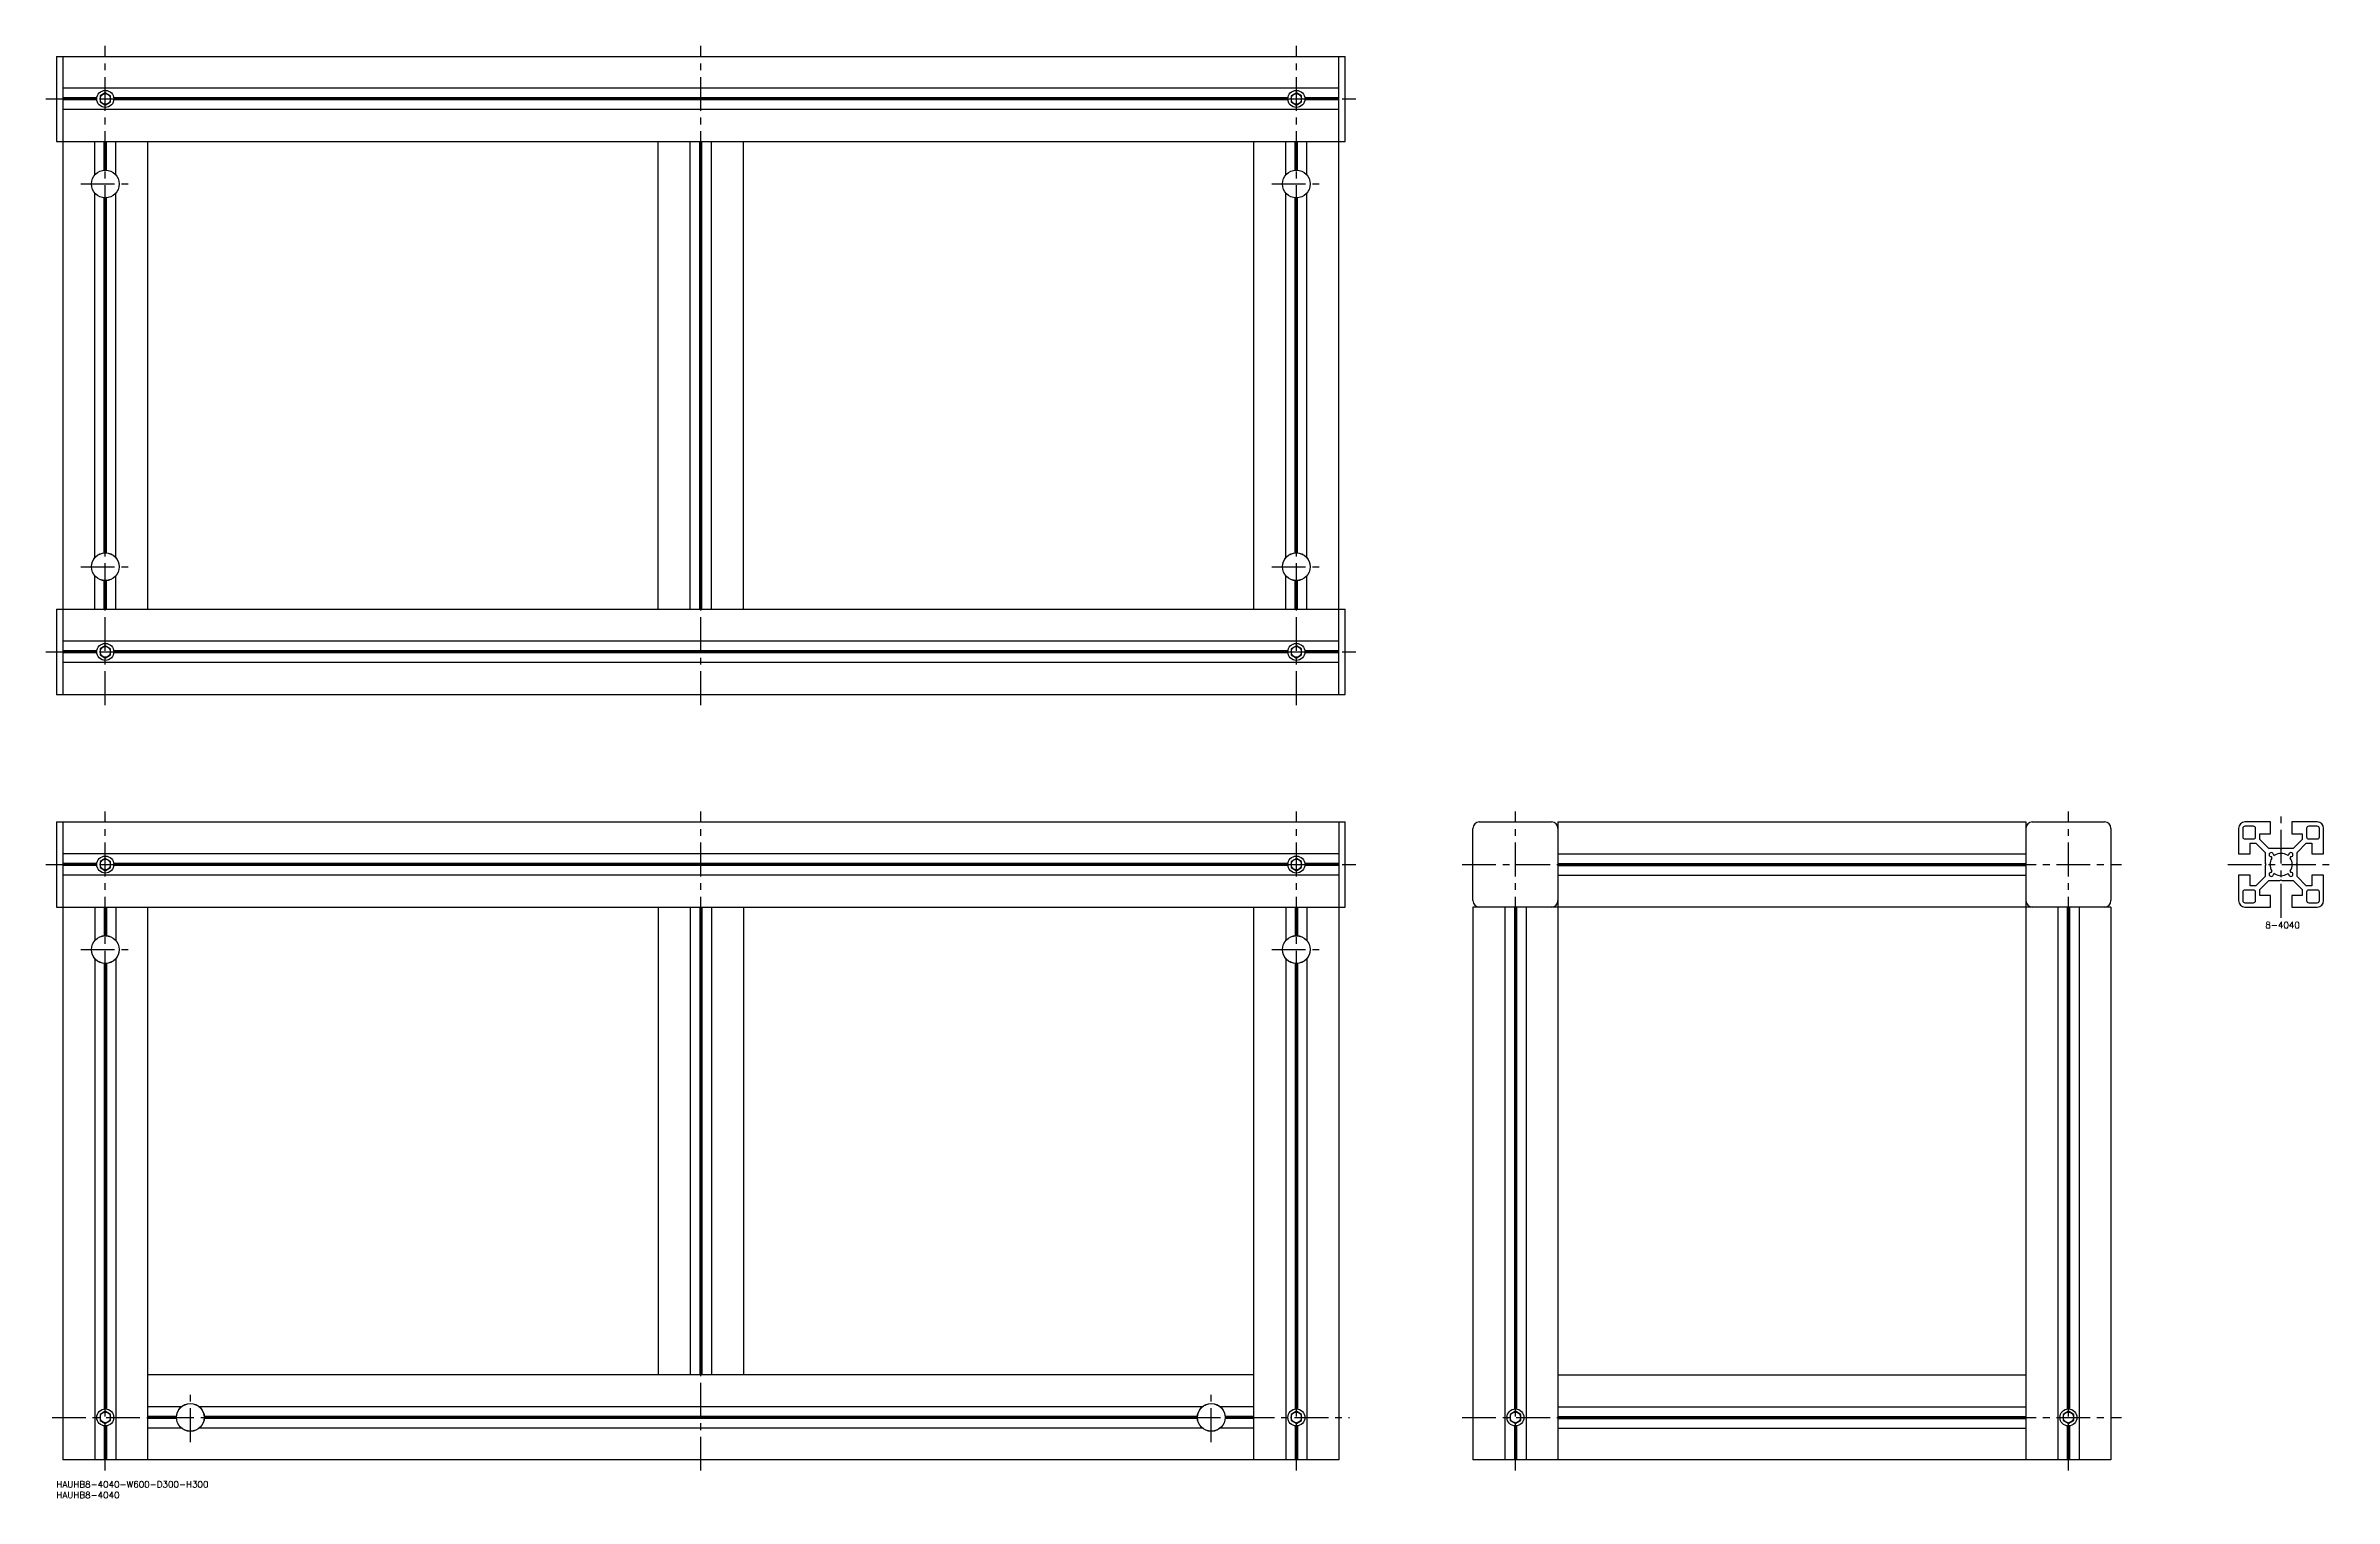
# Model space of a CAD drawing. Extents: x -5 to 1071, y -8 to 675.
import ezdxf

# ---------------------------------------------------------------- set-up
doc = ezdxf.new("R2010")
doc.units = 0
doc.header["$LTSCALE"] = 0.5
doc.linetypes.add('CENTER', pattern=[50.8, 31.75, -6.35, 6.35, -6.35])
for name, color, linetype in [('MSM_CENTER', 1, 'CENTER'), ('MSM_CONTINUOUS', 7, 'CONTINUOUS'), ('MSM_NARROW', 5, 'CONTINUOUS'), ('MSM_PART_NUMBER', 7, 'CONTINUOUS')]:
    doc.layers.add(name, color=color, linetype=linetype)
doc.styles.get("Standard").update_dxf_attribs({"font": 'txt.shx', "height": 3, "bigfont": 'bigfont.shx'})

# ---------------------------------------------------------------- blocks, each defined once
blk = doc.blocks.new('*U9')
at = {"layer": 'MSM_PART_NUMBER'}
blk.add_text('HAUHB8-4040-W600-D300-H300', height=3, dxfattribs=at).set_placement((0, -3))
blk = doc.blocks.new('*U10')
at = {"layer": 'MSM_PART_NUMBER'}
blk.add_text('HAUHB8-4040', height=3, dxfattribs=at).set_placement((0, -8))
blk = doc.blocks.new('*U11')
at = {"layer": 'MSM_PART_NUMBER'}
blk.add_text('8-4040', height=3, dxfattribs=at).set_placement((1038.6, 260))

msp = doc.modelspace()

# ---------------------------------------------------------------- linework, layer by layer
at = {"layer": 'MSM_CENTER'}
for p, q in [((23, 365), (23, 675)), ((303, 365), (303, 675)), ((583, 365), (583, 675)), ((-5, 650), (611, 650)), ((11.5, 610), (34.6, 610)), ((571.5, 610), (594.6, 610)), ((11.5, 430), (34.6, 430)), ((571.5, 430), (594.6, 430)), ((-5, 390), (611, 390)), ((23, 5), (23, 315)), ((303, 5), (303, 315)), ((583, 5), (583, 315)), ((686, 5), (686, 315)), ((946, 5), (946, 315)), ((1046, 265), (1046, 315)), ((-5, 290), (611, 290)), ((661, 290), (971, 290)), ((1021, 290), (1071, 290)), ((11.5, 250), (34.6, 250)), ((571.5, 250), (594.6, 250)), ((63, 18.4), (63, 41.6)), ((543, 18.4), (543, 41.6)), ((-2, 30), (608, 30)), ((661, 30), (971, 30))]:
    msp.add_line(p, q, dxfattribs=at)
at = {"layer": 'MSM_CONTINUOUS'}
for p, q in [((0, 670), (606, 670)), ((0, 670), (0, 630)), ((3, 670), (3, 370)), ((603, 370), (603, 670)), ((606, 630), (606, 670)), ((603, 655), (3, 655)), ((19, 650.5), (3, 650.5)), ((19, 650), (3, 650)), ((19, 649.5), (3, 649.5)), ((23, 652.9), (20.5, 651.4)), ((20.5, 651.4), (20.5, 648.6)), ((20.5, 648.6), (23, 647.1)), ((25.5, 651.4), (23, 652.9)), ((23, 647.1), (25.5, 648.6)), ((25.5, 648.6), (25.5, 651.4)), ((579, 650.5), (27, 650.5)), ((579, 650), (27, 650)), ((579, 649.5), (27, 649.5)), ((583, 652.9), (580.5, 651.4)), ((580.5, 651.4), (580.5, 648.6)), ((580.5, 648.6), (583, 647.1)), ((585.5, 651.4), (583, 652.9)), ((583, 647.1), (585.5, 648.6)), ((585.5, 648.6), (585.5, 651.4)), ((603, 650.5), (587, 650.5)), ((603, 650), (587, 650)), ((603, 649.5), (587, 649.5)), ((603, 645), (3, 645)), ((0, 630), (606, 630)), ((18, 614.2), (18, 630)), ((22.5, 616.5), (22.5, 630)), ((23, 616.6), (23, 630)), ((23.5, 616.5), (23.5, 630)), ((28, 614.2), (28, 630)), ((43, 410), (43, 630)), ((283, 410), (283, 630)), ((298, 410), (298, 630)), ((302.5, 410), (302.5, 630)), ((303, 410), (303, 630)), ((303.5, 410), (303.5, 630)), ((308, 410), (308, 630)), ((323, 410), (323, 630)), ((563, 410), (563, 630)), ((578, 614.2), (578, 630)), ((582.5, 616.5), (582.5, 630)), ((583, 616.6), (583, 630)), ((583.5, 616.5), (583.5, 630)), ((588, 614.2), (588, 630)), ((19, 615.2), (19, 615.1)), ((27, 615.1), (27, 615.2)), ((579, 615.2), (579, 615.1)), ((587, 615.1), (587, 615.2)), ((18, 434.2), (18, 605.8)), ((19, 604.9), (19, 604.8)), ((22.5, 436.5), (22.5, 603.5)), ((23, 436.6), (23, 603.4)), ((23.5, 436.5), (23.5, 603.5)), ((27, 604.8), (27, 604.9)), ((28, 434.2), (28, 605.8)), ((578, 434.2), (578, 605.8)), ((579, 604.9), (579, 604.8)), ((582.5, 436.5), (582.5, 603.5)), ((583, 436.6), (583, 603.4)), ((583.5, 436.5), (583.5, 603.5)), ((587, 604.8), (587, 604.9)), ((588, 434.2), (588, 605.8)), ((19, 435.2), (19, 435.1)), ((27, 435.1), (27, 435.2)), ((579, 435.2), (579, 435.1)), ((587, 435.1), (587, 435.2)), ((18, 410), (18, 425.8)), ((19, 424.9), (19, 424.8)), ((22.5, 410), (22.5, 423.5)), ((23, 410), (23, 423.4)), ((23.5, 410), (23.5, 423.5)), ((27, 424.8), (27, 424.9)), ((28, 410), (28, 425.8)), ((578, 410), (578, 425.8)), ((579, 424.9), (579, 424.8)), ((582.5, 410), (582.5, 423.5)), ((583, 410), (583, 423.4)), ((583.5, 410), (583.5, 423.5)), ((587, 424.8), (587, 424.9)), ((588, 410), (588, 425.8)), ((0, 410), (606, 410)), ((0, 410), (0, 370)), ((606, 370), (606, 410)), ((603, 395), (3, 395)), ((19, 390.5), (3, 390.5)), ((19, 390), (3, 390)), ((19, 389.5), (3, 389.5)), ((23, 392.9), (20.5, 391.4)), ((20.5, 391.4), (20.5, 388.6)), ((20.5, 388.6), (23, 387.1)), ((25.5, 391.4), (23, 392.9)), ((23, 387.1), (25.5, 388.6)), ((25.5, 388.6), (25.5, 391.4)), ((579, 390.5), (27, 390.5)), ((579, 390), (27, 390)), ((579, 389.5), (27, 389.5)), ((583, 392.9), (580.5, 391.4)), ((580.5, 391.4), (580.5, 388.6)), ((580.5, 388.6), (583, 387.1)), ((585.5, 391.4), (583, 392.9)), ((583, 387.1), (585.5, 388.6)), ((585.5, 388.6), (585.5, 391.4)), ((603, 390.5), (587, 390.5)), ((603, 390), (587, 390)), ((603, 389.5), (587, 389.5)), ((603, 385), (3, 385)), ((0, 370), (606, 370)), ((0, 310), (606, 310)), ((0, 310), (0, 270)), ((3, 310), (3, 10)), ((603, 310), (603, 10)), ((606, 270), (606, 310)), ((666, 273), (666, 307)), ((669, 310), (703, 310)), ((706, 310), (706, 10)), ((706, 310), (926, 310)), ((926, 310), (926, 10)), ((929, 310), (963, 310)), ((966, 307), (966, 273)), ((1026, 307), (1026, 295)), ((1028, 307), (1028, 303)), ((1041, 310), (1029, 310)), ((1033, 308), (1029, 308)), ((1029, 302), (1033, 302)), ((1034, 303), (1034, 307)), ((1036, 304.5), (1041, 304.5)), ((1036, 301.8), (1036, 304.5)), ((1040.3, 297.5), (1036, 301.8)), ((1041, 304.5), (1041, 310)), ((1063, 310), (1051, 310)), ((1051, 310), (1051, 304.5)), ((1051, 304.5), (1056, 304.5)), ((1056, 301.8), (1051.7, 297.5)), ((1056, 304.5), (1056, 301.8)), ((1058, 307), (1058, 303)), ((1063, 308), (1059, 308)), ((1059, 302), (1063, 302)), ((1064, 303), (1064, 307)), ((1066, 295), (1066, 307)), ((603, 295), (3, 295)), ((23, 292.9), (20.5, 291.4)), ((20.5, 291.4), (20.5, 288.6)), ((25.5, 291.4), (23, 292.9)), ((25.5, 288.6), (25.5, 291.4)), ((583, 292.9), (580.5, 291.4)), ((580.5, 291.4), (580.5, 288.6)), ((585.5, 291.4), (583, 292.9)), ((585.5, 288.6), (585.5, 291.4)), ((706, 295), (926, 295)), ((1026, 295), (1031.5, 295)), ((1031.5, 295), (1031.5, 300)), ((1031.5, 300), (1034.2, 300)), ((1034.2, 300), (1038.5, 295.7)), ((1038.5, 295.7), (1038.5, 290.5)), ((1045.5, 297.5), (1040.3, 297.5)), ((1046, 297.2), (1045.5, 297.5)), ((1046.5, 297.5), (1046, 297.2)), ((1051.7, 297.5), (1046.5, 297.5)), ((1053.5, 295.7), (1057.8, 300)), ((1053.5, 290.5), (1053.5, 295.7)), ((1057.8, 300), (1060.5, 300)), ((1060.5, 300), (1060.5, 295)), ((1060.5, 295), (1066, 295)), ((19, 290.5), (3, 290.5)), ((19, 290), (3, 290)), ((19, 289.5), (3, 289.5)), ((603, 285), (3, 285)), ((20.5, 288.6), (23, 287.1)), ((23, 287.1), (25.5, 288.6)), ((579, 290.5), (27, 290.5)), ((579, 290), (27, 290)), ((579, 289.5), (27, 289.5)), ((580.5, 288.6), (583, 287.1)), ((583, 287.1), (585.5, 288.6)), ((603, 290.5), (587, 290.5)), ((603, 290), (587, 290)), ((603, 289.5), (587, 289.5)), ((706, 290.5), (926, 290.5)), ((706, 290), (926, 290)), ((706, 289.5), (926, 289.5)), ((706, 285), (926, 285)), ((1031.5, 285), (1026, 285)), ((1026, 285), (1026, 273)), ((1031.5, 280), (1031.5, 285)), ((1034.2, 280), (1031.5, 280)), ((1038.5, 284.3), (1034.2, 280)), ((1036, 278.2), (1040.3, 282.5)), ((1038.5, 290.5), (1038.8, 290)), ((1038.8, 290), (1038.5, 289.5)), ((1038.5, 289.5), (1038.5, 284.3)), ((1040.3, 282.5), (1045.5, 282.5)), ((1045.5, 282.5), (1046, 282.8)), ((1046, 282.8), (1046.5, 282.5)), ((1046.5, 282.5), (1051.7, 282.5)), ((1051.7, 282.5), (1056, 278.2)), ((1053.2, 290), (1053.5, 290.5)), ((1053.5, 289.5), (1053.2, 290)), ((1053.5, 284.3), (1053.5, 289.5)), ((1057.8, 280), (1053.5, 284.3)), ((1060.5, 280), (1057.8, 280)), ((1066, 285), (1060.5, 285)), ((1060.5, 285), (1060.5, 280)), ((1066, 273), (1066, 285)), ((0, 270), (606, 270)), ((18, 270), (18, 254.2)), ((22.5, 270), (22.5, 256.5)), ((23, 270), (23, 256.6)), ((23.5, 270), (23.5, 256.5)), ((28, 270), (28, 254.2)), ((43, 10), (43, 270)), ((283, 270), (283, 50)), ((298, 270), (298, 50)), ((302.5, 270), (302.5, 50)), ((303, 270), (303, 50)), ((303.5, 270), (303.5, 50)), ((308, 270), (308, 50)), ((323, 270), (323, 50)), ((563, 10), (563, 270)), ((578, 270), (578, 254.2)), ((582.5, 270), (582.5, 256.5)), ((583, 270), (583, 256.6)), ((583.5, 270), (583.5, 256.5)), ((588, 270), (588, 254.2)), ((966, 270), (666, 270)), ((666, 270), (666, 10)), ((681, 270), (681, 10)), ((685.5, 270), (685.5, 34)), ((686, 270), (686, 34)), ((686.5, 270), (686.5, 34)), ((691, 270), (691, 10)), ((941, 270), (941, 10)), ((945.5, 270), (945.5, 34)), ((946, 270), (946, 34)), ((946.5, 270), (946.5, 34)), ((951, 270), (951, 10)), ((966, 270), (966, 10)), ((1028, 277), (1028, 273)), ((1033, 278), (1029, 278)), ((1029, 272), (1033, 272)), ((1029, 270), (1041, 270)), ((1034, 273), (1034, 277)), ((1036, 275.5), (1036, 278.2)), ((1041, 275.5), (1036, 275.5)), ((1041, 270), (1041, 275.5)), ((1051, 275.5), (1051, 270)), ((1056, 275.5), (1051, 275.5)), ((1051, 270), (1063, 270)), ((1056, 278.2), (1056, 275.5)), ((1058, 277), (1058, 273)), ((1063, 278), (1059, 278)), ((1059, 272), (1063, 272)), ((1064, 273), (1064, 277)), ((19, 255.2), (19, 255.1)), ((27, 255.1), (27, 255.2)), ((579, 255.2), (579, 255.1)), ((587, 255.1), (587, 255.2)), ((18, 245.8), (18, 10)), ((19, 244.9), (19, 244.8)), ((22.5, 243.5), (22.5, 34)), ((23, 243.4), (23, 34)), ((23.5, 243.5), (23.5, 34)), ((27, 244.8), (27, 244.9)), ((28, 245.8), (28, 10)), ((578, 245.8), (578, 10)), ((579, 244.9), (579, 244.8)), ((582.5, 243.5), (582.5, 34)), ((583, 243.4), (583, 34)), ((583.5, 243.5), (583.5, 34)), ((587, 244.8), (587, 244.9)), ((588, 245.8), (588, 10)), ((563, 50), (43, 50)), ((706, 50), (926, 50)), ((23, 32.9), (20.5, 31.4)), ((25.5, 31.4), (23, 32.9)), ((58.8, 35), (43, 35)), ((57.9, 34), (57.8, 34)), ((538.8, 35), (67.2, 35)), ((68.2, 34), (68.1, 34)), ((537.8, 34), (537.9, 34)), ((563, 35), (547.2, 35)), ((548.1, 34), (548.2, 34)), ((583, 32.9), (580.5, 31.4)), ((585.5, 31.4), (583, 32.9)), ((686, 32.9), (683.5, 31.4)), ((688.5, 31.4), (686, 32.9)), ((706, 35), (926, 35)), ((946, 32.9), (943.5, 31.4)), ((948.5, 31.4), (946, 32.9)), ((20.5, 31.4), (20.5, 28.6)), ((20.5, 28.6), (23, 27.1)), ((22.5, 26), (22.5, 10)), ((23, 27.1), (25.5, 28.6)), ((23, 26), (23, 10)), ((23.5, 26), (23.5, 10)), ((25.5, 28.6), (25.5, 31.4)), ((56.5, 30.5), (43, 30.5)), ((56.5, 30), (43, 30)), ((56.5, 29.5), (43, 29.5)), ((58.8, 25), (43, 25)), ((57.8, 26), (57.9, 26)), ((538.8, 25), (67.2, 25)), ((68.1, 26), (68.2, 26)), ((536.5, 30.5), (69.5, 30.5)), ((536.5, 29.5), (69.5, 29.5)), ((536.5, 30), (69.6, 30)), ((537.9, 26), (537.8, 26)), ((563, 25), (547.2, 25)), ((548.2, 26), (548.1, 26)), ((563, 30.5), (549.5, 30.5)), ((563, 29.5), (549.5, 29.5)), ((563, 30), (549.6, 30)), ((580.5, 31.4), (580.5, 28.6)), ((580.5, 28.6), (583, 27.1)), ((582.5, 26), (582.5, 10)), ((583, 27.1), (585.5, 28.6)), ((583, 26), (583, 10)), ((583.5, 26), (583.5, 10)), ((585.5, 28.6), (585.5, 31.4)), ((683.5, 31.4), (683.5, 28.6)), ((683.5, 28.6), (686, 27.1)), ((685.5, 26), (685.5, 10)), ((686, 27.1), (688.5, 28.6)), ((686, 26), (686, 10)), ((686.5, 26), (686.5, 10)), ((688.5, 28.6), (688.5, 31.4)), ((706, 30.5), (926, 30.5)), ((706, 30), (926, 30)), ((706, 29.5), (926, 29.5)), ((706, 25), (926, 25)), ((943.5, 31.4), (943.5, 28.6)), ((943.5, 28.6), (946, 27.1)), ((945.5, 26), (945.5, 10)), ((946, 27.1), (948.5, 28.6)), ((946, 26), (946, 10)), ((946.5, 26), (946.5, 10)), ((948.5, 28.6), (948.5, 31.4)), ((603, 10), (3, 10)), ((966, 10), (666, 10))]:
    msp.add_line(p, q, dxfattribs=at)
for centre, radius in [((23, 650), 4), ((23, 650), 2.5), ((583, 650), 4), ((583, 650), 2.5), ((23, 610), 6.55), ((23, 610), 6.5), ((583, 610), 6.55), ((583, 610), 6.5), ((23, 430), 6.55), ((23, 430), 6.5), ((583, 430), 6.55), ((583, 430), 6.5), ((23, 390), 4), ((23, 390), 2.5), ((583, 390), 4), ((583, 390), 2.5), ((23, 290), 4), ((23, 290), 2.5), ((583, 290), 4), ((583, 290), 2.5), ((23, 250), 6.55), ((23, 250), 6.5), ((583, 250), 6.55), ((583, 250), 6.5), ((23, 30), 4), ((23, 30), 2.5), ((63, 30), 6.55), ((63, 30), 6.5), ((543, 30), 6.55), ((543, 30), 6.5), ((583, 30), 4), ((583, 30), 2.5), ((686, 30), 4), ((686, 30), 2.5), ((946, 30), 4), ((946, 30), 2.5)]:
    msp.add_circle(centre, radius, dxfattribs=at)
for centre, radius, start, end in [((669, 307), 3, 90, 180), ((703, 307), 3, 0, 90), ((929, 307), 3, 90, 180), ((963, 307), 3, 0, 90), ((1029, 307), 3, 90, 180), ((1029, 307), 1, 90, 180), ((1029, 303), 1, 180, 270), ((1033, 307), 1, 0, 90), ((1033, 303), 1, 270, 0), ((1059, 307), 1, 90, 180), ((1059, 303), 1, 180, 270), ((1063, 307), 3, 0, 90), ((1063, 307), 1, 0, 90), ((1063, 303), 1, 270, 0), ((1041.4, 294.6), 1, 2.5352, 267.4648), ((1046, 290), 5.25, 145.5324, 214.4676), ((1041.3, 293.2), 0.4, 325.5324, 87.4648), ((1042.8, 294.7), 0.4, 182.5352, 304.4676), ((1046, 290), 5.25, 55.5324, 124.4676), ((1049.2, 294.7), 0.4, 235.5324, 357.4648), ((1050.6, 294.6), 1, 272.5352, 177.4648), ((1050.7, 293.2), 0.4, 92.5352, 214.4676), ((1046, 290), 5.25, 325.5324, 34.4676), ((1041.4, 285.4), 1, 92.5352, 357.4648), ((1041.3, 286.8), 0.4, 272.5352, 34.4676), ((1042.8, 285.3), 0.4, 55.5324, 177.4648), ((1046, 290), 5.25, 235.5324, 304.4676), ((1049.2, 285.3), 0.4, 2.5352, 124.4676), ((1050.6, 285.4), 1, 182.5352, 87.4648), ((1050.7, 286.8), 0.4, 145.5324, 267.4648), ((669, 273), 3, 180, 270), ((703, 273), 3, 270, 0), ((929, 273), 3, 180, 270), ((963, 273), 3, 270, 0), ((1029, 273), 3, 180, 270), ((1029, 277), 1, 90, 180), ((1029, 273), 1, 180, 270), ((1033, 277), 1, 0, 90), ((1033, 273), 1, 270, 0), ((1059, 277), 1, 90, 180), ((1059, 273), 1, 180, 270), ((1063, 277), 1, 0, 90), ((1063, 273), 1, 270, 0), ((1063, 273), 3, 270, 0)]:
    msp.add_arc(centre, radius, start, end, dxfattribs=at)
at = {"layer": 'MSM_NARROW'}
for p, q in [((19.7, 615.6), (19.7, 615.6)), ((26.3, 615.6), (26.3, 615.6)), ((579.7, 615.6), (579.7, 615.6)), ((586.3, 615.6), (586.3, 615.6)), ((19.7, 604.4), (19.7, 604.4)), ((26.3, 604.4), (26.3, 604.4)), ((579.7, 604.4), (579.7, 604.4)), ((586.3, 604.4), (586.3, 604.4)), ((19.7, 435.6), (19.7, 435.6)), ((26.3, 435.6), (26.3, 435.6)), ((579.7, 435.6), (579.7, 435.6)), ((586.3, 435.6), (586.3, 435.6)), ((19.7, 424.4), (19.7, 424.4)), ((26.3, 424.4), (26.3, 424.4)), ((579.7, 424.4), (579.7, 424.4)), ((586.3, 424.4), (586.3, 424.4)), ((19.7, 255.6), (19.7, 255.6)), ((26.3, 255.6), (26.3, 255.6)), ((579.7, 255.6), (579.7, 255.6)), ((586.3, 255.6), (586.3, 255.6)), ((19.7, 244.4), (19.7, 244.4)), ((26.3, 244.4), (26.3, 244.4)), ((579.7, 244.4), (579.7, 244.4)), ((586.3, 244.4), (586.3, 244.4)), ((57.4, 33.3), (57.4, 33.3)), ((68.6, 33.3), (68.6, 33.3)), ((537.4, 33.3), (537.4, 33.3)), ((548.6, 33.3), (548.6, 33.3)), ((57.4, 26.7), (57.4, 26.7)), ((68.6, 26.7), (68.6, 26.7)), ((537.4, 26.7), (537.4, 26.7)), ((548.6, 26.7), (548.6, 26.7))]:
    msp.add_line(p, q, dxfattribs=at)

# ---------------------------------------------------------------- block references
at = {"layer": 'MSM_CONTINUOUS'}
for name in ['*U11', '*U9', '*U10']:
    msp.add_blockref(name, (0, 0), dxfattribs=at)

doc.saveas('drawing.dxf')
